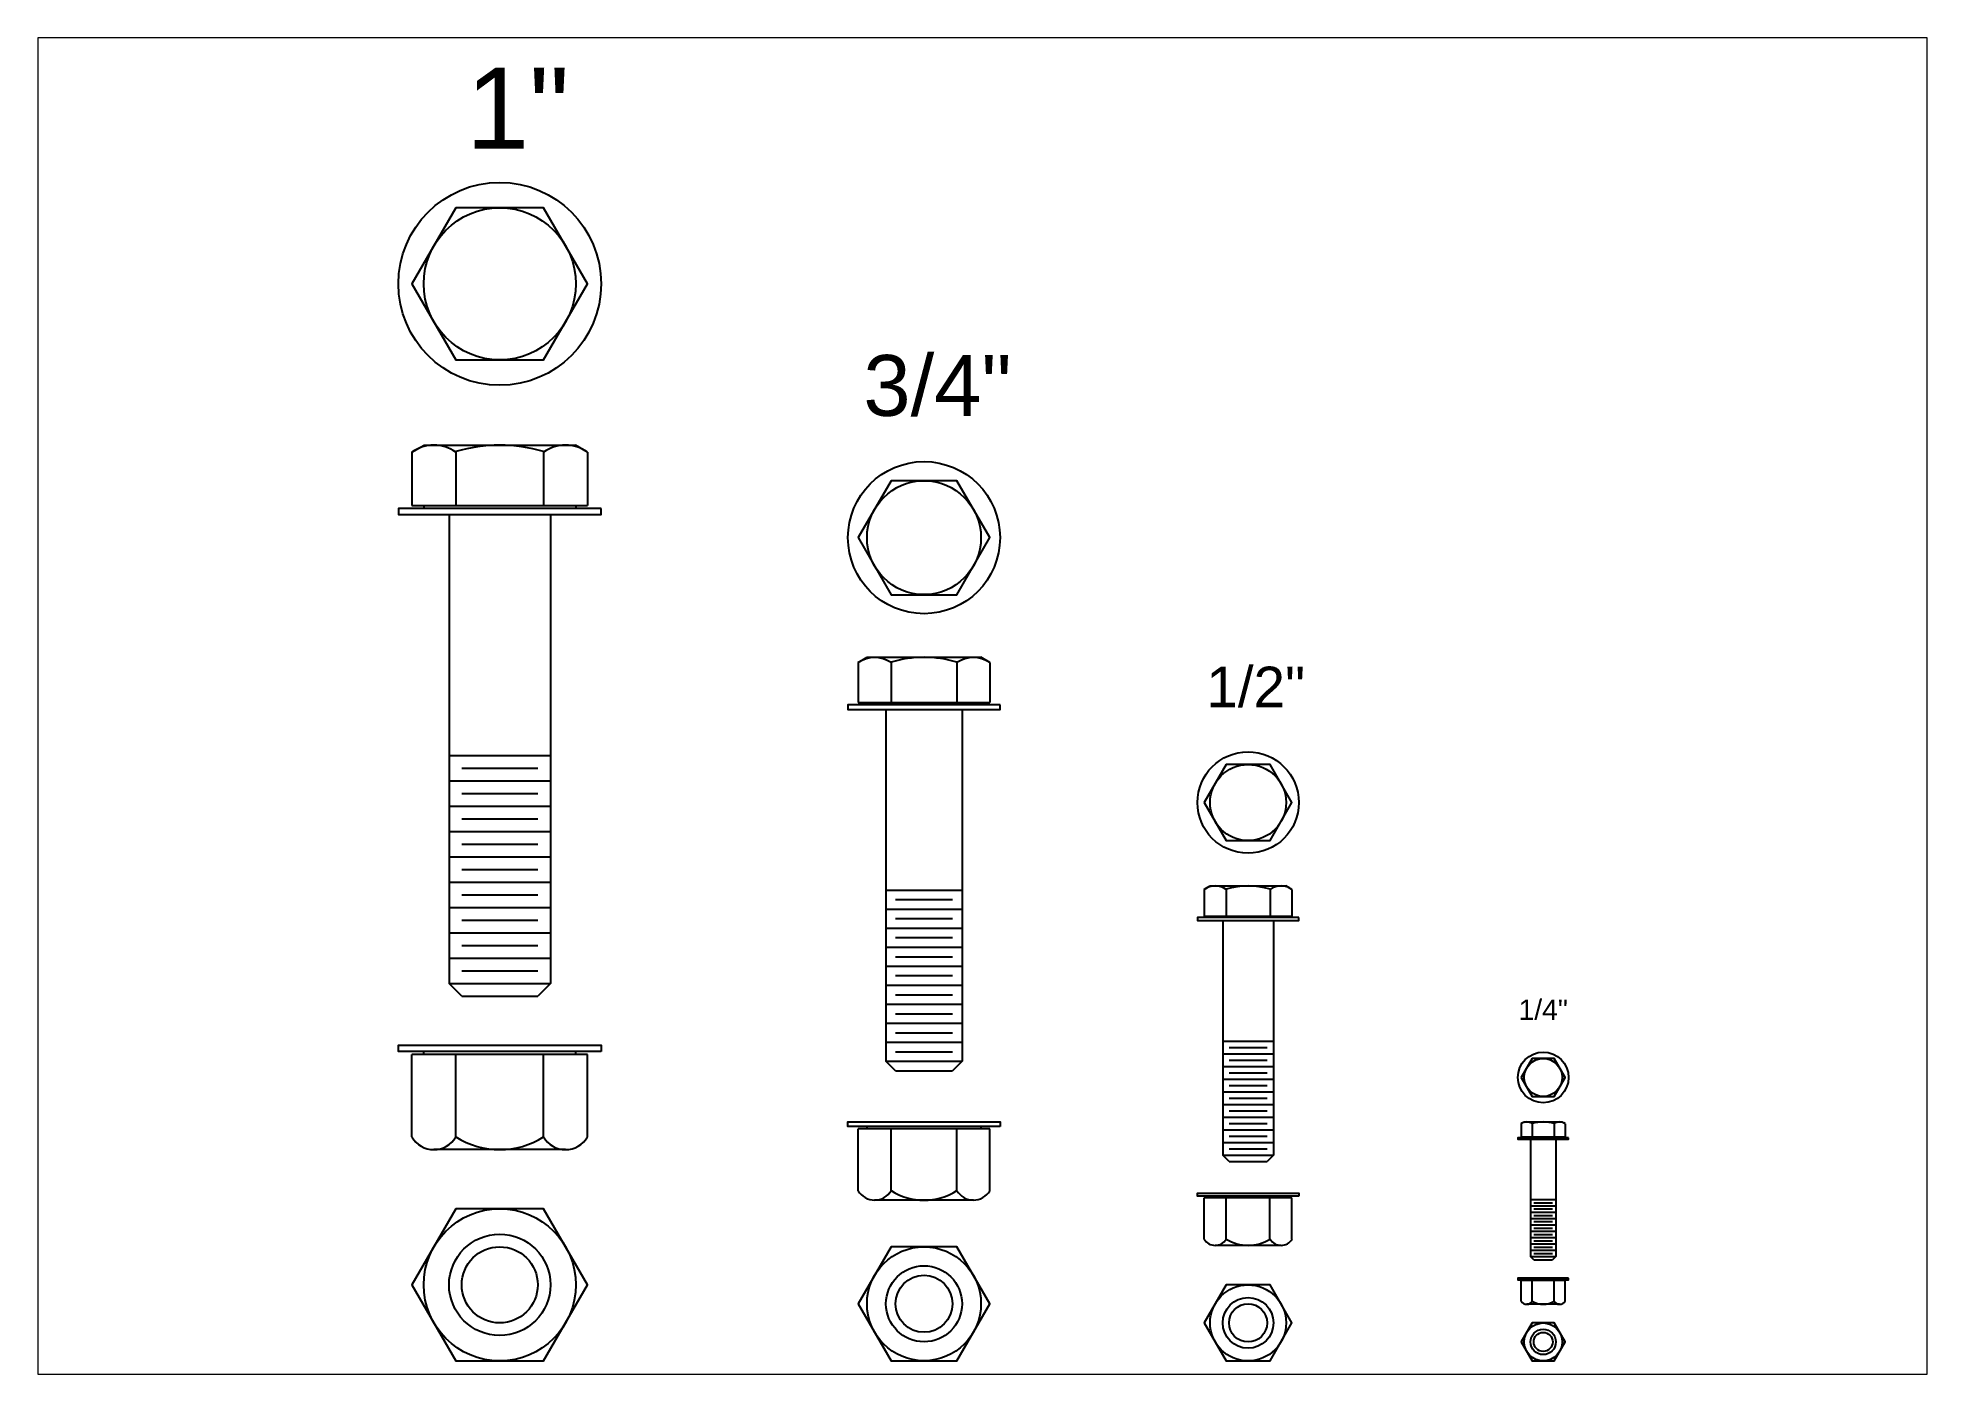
# Paper-space layout 'Layout3' of a CAD drawing. Header units: millimetres. Extents: x 30 to 267, y 21 to 189.
# The model-space entities are those that its viewports show. They can reach past a viewport. Long polylines and large blocks are cut down to what shows.
import ezdxf
from ezdxf.enums import TextEntityAlignment as Align

# ---------------------------------------------------------------- set-up
doc = ezdxf.new("R2010")
doc.units = ezdxf.units.MM
doc.styles.get("Standard").update_dxf_attribs({"font": 'arial.ttf'})

# ---------------------------------------------------------------- blocks, each defined once
blk = doc.blocks.new('A$C155D60D0')
for p, q in [((0.134, 8.961), (0.253, 9.03)), ((0.134, 8.961), (0.134, 8.436)), ((0.253, 9.03), (1.747, 9.03)), ((0.567, 8.966), (0.567, 8.436)), ((1.433, 8.966), (1.433, 8.436)), ((1.866, 8.961), (1.747, 9.03)), ((1.866, 8.961), (1.866, 8.436)), ((0.134, 8.436), (1.866, 8.436)), ((0.25, 8.436), (0.25, 8.405)), ((1.75, 8.436), (1.75, 8.405)), ((0.5, 8.345), (0.5, 3.72)), ((1.5, 8.345), (1.5, 3.72)), ((0.5, 5.97), (1.5, 5.97)), ((0.625, 5.845), (1.375, 5.845)), ((0.5, 5.72), (1.5, 5.72)), ((0.625, 5.595), (1.375, 5.595)), ((0.5, 5.47), (1.5, 5.47)), ((0.5, 5.22), (1.5, 5.22)), ((0.625, 5.345), (1.375, 5.345)), ((0.625, 5.095), (1.375, 5.095)), ((0.5, 4.97), (1.5, 4.97)), ((0.5, 4.72), (1.5, 4.72)), ((0.625, 4.845), (1.375, 4.845)), ((0.625, 4.595), (1.375, 4.595)), ((0.5, 4.47), (1.5, 4.47)), ((0.625, 4.345), (1.375, 4.345)), ((0.5, 4.22), (1.5, 4.22)), ((0.5, 3.97), (1.5, 3.97)), ((0.625, 4.095), (1.375, 4.095)), ((0.625, 3.845), (1.375, 3.845)), ((0.5, 3.72), (1.5, 3.72)), ((0.625, 3.595), (0.5, 3.72)), ((0.625, 3.595), (1.375, 3.595)), ((1.5, 3.72), (1.375, 3.595)), ((0.134, 2.208), (0.134, 3.021)), ((1.866, 3.021), (0.134, 3.021)), ((0.25, 3.021), (0.25, 3.052)), ((0.567, 2.208), (0.567, 3.021)), ((1.433, 2.208), (1.433, 3.021)), ((1.75, 3.021), (1.75, 3.052)), ((1.866, 2.208), (1.866, 3.021)), ((1.65, 2.083), (0.35, 2.083))]:
    blk.add_line(p, q)
for points in [[(0.567, 11.371), (0.134, 10.621), (0.567, 9.871), (1.433, 9.871), (1.866, 10.621), (1.433, 11.371)], [(2, 8.405), (0, 8.405), (0, 8.345), (2, 8.345)], [(2, 3.052), (0, 3.052), (0, 3.112), (2, 3.112)], [(0.567, 1.5), (0.134, 0.75), (0.567, 0), (1.433, 0), (1.866, 0.75), (1.433, 1.5)]]:
    blk.add_lwpolyline(points, close=True)
for centre, radius in [((1, 10.621), 1), ((1, 10.621), 0.75), ((1, 0.75), 0.75), ((1, 0.75), 0.5), ((1, 0.75), 0.375)]:
    blk.add_circle(centre, radius)
for centre, radius, start, end in [((0.35, 8.655), 0.375, 54.7368, 125.2632), ((1, 7.53), 1.5, 73.2219, 106.7781), ((1.649, 8.655), 0.375, 54.7368, 125.2632), ((0.35, 2.333), 0.25, 209.9984, 330.0016), ((1, 2.896), 0.812, 237.7949, 302.2051), ((1.649, 2.333), 0.25, 209.9984, 330.0016)]:
    blk.add_arc(centre, radius, start, end)
blk = doc.blocks.new('A$C03A548D4')
for p, q in [((0.101, 6.886), (0.19, 6.938)), ((0.19, 6.938), (1.31, 6.938)), ((1.4, 6.886), (1.31, 6.938)), ((0.101, 6.886), (0.101, 6.492)), ((0.425, 6.89), (0.425, 6.492)), ((1.075, 6.89), (1.075, 6.492)), ((1.4, 6.886), (1.4, 6.492)), ((0.101, 6.492), (1.4, 6.492)), ((0.188, 6.492), (0.188, 6.469)), ((0.375, 6.424), (0.375, 2.955)), ((1.125, 6.424), (1.125, 2.955)), ((1.313, 6.492), (1.313, 6.469)), ((0.375, 4.643), (1.125, 4.643)), ((0.469, 4.549), (1.031, 4.549)), ((0.375, 4.455), (1.125, 4.455)), ((0.469, 4.361), (1.031, 4.361)), ((0.375, 4.268), (1.125, 4.268)), ((0.469, 4.174), (1.031, 4.174)), ((0.375, 4.08), (1.125, 4.08)), ((0.469, 3.986), (1.031, 3.986)), ((0.375, 3.893), (1.125, 3.893)), ((0.469, 3.799), (1.031, 3.799)), ((0.375, 3.705), (1.125, 3.705)), ((0.469, 3.611), (1.031, 3.611)), ((0.375, 3.518), (1.125, 3.518)), ((0.469, 3.424), (1.031, 3.424)), ((0.375, 3.33), (1.125, 3.33)), ((0.469, 3.236), (1.031, 3.236)), ((0.375, 3.143), (1.125, 3.143)), ((0.469, 3.049), (1.031, 3.049)), ((0.469, 2.861), (0.375, 2.955)), ((0.375, 2.955), (1.125, 2.955)), ((0.469, 2.861), (1.031, 2.861)), ((1.125, 2.955), (1.031, 2.861)), ((0.1, 1.678), (0.1, 2.287)), ((1.399, 2.287), (0.1, 2.287)), ((0.188, 2.287), (0.188, 2.311)), ((0.425, 1.678), (0.425, 2.287)), ((1.075, 1.678), (1.075, 2.287)), ((1.313, 2.287), (1.313, 2.311)), ((1.399, 1.678), (1.399, 2.287)), ((1.237, 1.584), (0.263, 1.584))]:
    blk.add_line(p, q)
for points in [[(0.425, 8.68), (0.101, 8.118), (0.425, 7.555), (1.075, 7.555), (1.4, 8.118), (1.075, 8.68)], [(1.5, 6.469), (0, 6.469), (0, 6.424), (1.5, 6.424)], [(1.5, 2.311), (0, 2.311), (0, 2.356), (1.5, 2.356)], [(0.425, 1.125), (0.101, 0.563), (0.425, 0), (1.075, 0), (1.4, 0.563), (1.075, 1.125)]]:
    blk.add_lwpolyline(points, close=True)
for centre, radius in [((0.75, 8.118), 0.75), ((0.75, 8.118), 0.562), ((0.75, 0.563), 0.562), ((0.75, 0.563), 0.375), ((0.75, 0.563), 0.281)]:
    blk.add_circle(centre, radius)
for centre, radius, start, end in [((0.263, 6.656), 0.281, 54.7368, 125.2632), ((0.75, 5.813), 1.125, 73.2219, 106.7781), ((1.237, 6.656), 0.281, 54.7368, 125.2632), ((0.263, 1.772), 0.187, 209.9984, 330.0016), ((0.75, 2.194), 0.609, 237.7949, 302.2051), ((1.237, 1.772), 0.187, 209.9984, 330.0016)]:
    blk.add_arc(centre, radius, start, end)
blk = doc.blocks.new('A$C30B839A9')
for p, q in [((0.067, 4.65), (0.127, 4.684)), ((0.127, 4.684), (0.873, 4.684)), ((0.933, 4.65), (0.873, 4.684)), ((0.067, 4.65), (0.067, 4.387)), ((0.284, 4.652), (0.284, 4.387)), ((0.717, 4.652), (0.717, 4.387)), ((0.933, 4.65), (0.933, 4.387)), ((0.067, 4.387), (0.933, 4.387)), ((0.125, 4.387), (0.125, 4.372)), ((0.25, 4.342), (0.25, 2.029)), ((0.75, 4.342), (0.75, 2.029)), ((0.875, 4.387), (0.875, 4.372)), ((0.25, 3.154), (0.75, 3.154)), ((0.25, 3.029), (0.75, 3.029)), ((0.313, 3.092), (0.688, 3.092)), ((0.25, 2.904), (0.75, 2.904)), ((0.313, 2.967), (0.688, 2.967)), ((0.313, 2.842), (0.688, 2.842)), ((0.25, 2.779), (0.75, 2.779)), ((0.25, 2.654), (0.75, 2.654)), ((0.313, 2.717), (0.688, 2.717)), ((0.25, 2.529), (0.75, 2.529)), ((0.313, 2.592), (0.688, 2.592)), ((0.313, 2.467), (0.688, 2.467)), ((0.25, 2.404), (0.75, 2.404)), ((0.25, 2.279), (0.75, 2.279)), ((0.313, 2.342), (0.688, 2.342)), ((0.25, 2.154), (0.75, 2.154)), ((0.313, 2.217), (0.688, 2.217)), ((0.313, 2.092), (0.688, 2.092)), ((0.313, 1.967), (0.25, 2.029)), ((0.25, 2.029), (0.75, 2.029)), ((0.313, 1.967), (0.688, 1.967)), ((0.75, 2.029), (0.688, 1.967)), ((0.067, 1.201), (0.067, 1.608)), ((0.933, 1.608), (0.067, 1.608)), ((0.125, 1.608), (0.125, 1.623)), ((0.283, 1.201), (0.283, 1.608)), ((0.716, 1.201), (0.716, 1.608)), ((0.875, 1.608), (0.875, 1.623)), ((0.933, 1.201), (0.933, 1.608)), ((0.825, 1.139), (0.175, 1.139))]:
    blk.add_line(p, q)
for points in [[(0.284, 5.881), (0.067, 5.506), (0.284, 5.131), (0.717, 5.131), (0.933, 5.506), (0.717, 5.881)], [(1, 4.372), (0, 4.372), (0, 4.342), (1, 4.342)], [(1, 1.623), (0, 1.623), (0, 1.653), (1, 1.653)], [(0.284, 0.75), (0.067, 0.375), (0.284, 0), (0.717, 0), (0.933, 0.375), (0.717, 0.75)]]:
    blk.add_lwpolyline(points, close=True)
for centre, radius in [((0.5, 5.506), 0.5), ((0.5, 5.506), 0.375), ((0.5, 0.375), 0.375), ((0.5, 0.375), 0.25), ((0.5, 0.375), 0.188)]:
    blk.add_circle(centre, radius)
for centre, radius, start, end in [((0.175, 4.497), 0.187, 54.7368, 125.2632), ((0.5, 3.934), 0.75, 73.2219, 106.7781), ((0.825, 4.497), 0.187, 54.7368, 125.2632), ((0.175, 1.264), 0.125, 209.9984, 330.0016), ((0.5, 1.545), 0.406, 237.7949, 302.2051), ((0.825, 1.264), 0.125, 209.9984, 330.0016)]:
    blk.add_arc(centre, radius, start, end)
blk = doc.blocks.new('A$C71AC37C8')
for p, q in [((0.037, 2.339), (0.067, 2.356)), ((0.037, 2.339), (0.037, 2.208)), ((0.067, 2.356), (0.44, 2.356)), ((0.145, 2.34), (0.145, 2.208)), ((0.362, 2.34), (0.362, 2.208)), ((0.47, 2.339), (0.44, 2.356)), ((0.47, 2.339), (0.47, 2.208)), ((0.037, 2.208), (0.47, 2.208)), ((0.066, 2.208), (0.066, 2.2)), ((0.129, 2.185), (0.129, 1.029)), ((0.379, 2.185), (0.379, 1.029)), ((0.441, 2.208), (0.441, 2.2)), ((0.129, 1.591), (0.379, 1.591)), ((0.129, 1.529), (0.379, 1.529)), ((0.16, 1.56), (0.347, 1.56)), ((0.16, 1.498), (0.347, 1.498)), ((0.129, 1.466), (0.379, 1.466)), ((0.129, 1.404), (0.379, 1.404)), ((0.129, 1.341), (0.379, 1.341)), ((0.16, 1.435), (0.347, 1.435)), ((0.16, 1.373), (0.347, 1.373)), ((0.16, 1.31), (0.347, 1.31)), ((0.129, 1.279), (0.379, 1.279)), ((0.129, 1.216), (0.379, 1.216)), ((0.129, 1.154), (0.379, 1.154)), ((0.16, 1.248), (0.347, 1.248)), ((0.16, 1.185), (0.347, 1.185)), ((0.16, 1.123), (0.347, 1.123)), ((0.129, 1.091), (0.379, 1.091)), ((0.129, 1.029), (0.379, 1.029)), ((0.16, 0.998), (0.129, 1.029)), ((0.16, 1.06), (0.347, 1.06)), ((0.16, 0.998), (0.347, 0.998)), ((0.379, 1.029), (0.347, 0.998)), ((0.037, 0.59), (0.037, 0.793)), ((0.47, 0.793), (0.037, 0.793)), ((0.066, 0.801), (0.066, 0.793)), ((0.145, 0.59), (0.145, 0.793)), ((0.362, 0.59), (0.362, 0.793)), ((0.441, 0.801), (0.441, 0.793)), ((0.47, 0.59), (0.47, 0.793)), ((0.416, 0.558), (0.091, 0.558))]:
    blk.add_line(p, q)
for points in [[(0.145, 2.983), (0.037, 2.795), (0.145, 2.608), (0.362, 2.608), (0.47, 2.795), (0.362, 2.983)], [(0.504, 2.2), (0.004, 2.2), (0.004, 2.185), (0.504, 2.185)], [(0.504, 0.816), (0.004, 0.816), (0.004, 0.801), (0.504, 0.801)], [(0.145, 0.375), (0.037, 0.187), (0.145, 0), (0.362, 0), (0.47, 0.187), (0.362, 0.375)]]:
    blk.add_lwpolyline(points, close=True)
for centre, radius in [((0.254, 2.795), 0.25), ((0.254, 2.795), 0.187), ((0.254, 0.187), 0.187), ((0.254, 0.187), 0.125), ((0.254, 0.187), 0.0938)]:
    blk.add_circle(centre, radius)
for centre, radius, start, end in [((0.091, 2.263), 0.0937, 54.7368, 125.2632), ((0.254, 1.981), 0.375, 73.2219, 106.7781), ((0.416, 2.263), 0.0937, 54.7368, 125.2632), ((0.091, 0.621), 0.0625, 209.9984, 330.0016), ((0.254, 0.762), 0.203, 237.7949, 302.2051), ((0.416, 0.621), 0.0625, 209.9984, 330.0016)]:
    blk.add_arc(centre, radius, start, end)
blk.add_text('1/4"', height=0.2).set_placement((0.254, 3.463), align=Align.MIDDLE_CENTER)

msp = doc.modelspace()

# ---------------------------------------------------------------- block references
for name, p in [('A$C155D60D0', (992.05, 1253.784)), ('A$C03A548D4', (996.485, 1253.784)), ('A$C30B839A9', (999.932, 1253.784)), ('A$C71AC37C8', (1003.089, 1253.784))]:
    msp.add_blockref(name, p)

# ---------------------------------------------------------------- texts
for s, height, p in [('1"', 0.8, (993.228, 1266.137)), ('3/4"', 0.6, (997.368, 1263.403)), ('1/2"', 0.4, (1000.507, 1260.43))]:
    msp.add_text(s, height=height).set_placement(p, align=Align.MIDDLE_CENTER)

psp = doc.layouts.new('Layout3')

# ---------------------------------------------------------------- viewports
at = {"layer": '0'}
psp.add_viewport(center=(148.5, 105), size=(237.6, 168), view_center_point=(997.812, 1260.242), view_height=13.17836, dxfattribs=at)

doc.saveas('drawing.dxf')
